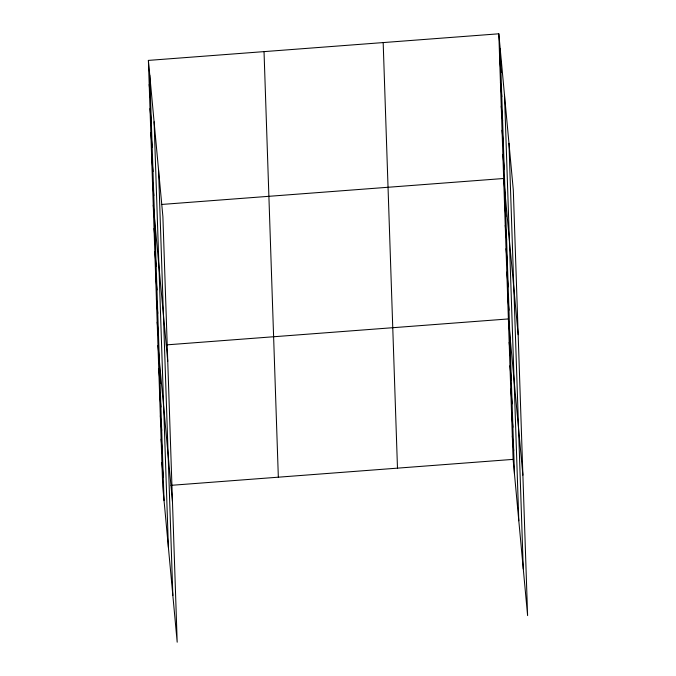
<?xml version="1.0" encoding="UTF-8"?>
<svg xmlns="http://www.w3.org/2000/svg" width="676" height="676" viewBox="0 0 676 676"><rect width="100%" height="100%" fill="white"/><g stroke="black" fill="none" stroke-linecap="round" stroke-linejoin="round"><path stroke-width="1.01" d="M148.39 60.401L162.891 216.624L177.188 642.2L162.696 485.968L148.39 60.401L498.812 33.8L513.304 190.032L527.61 615.599L513.109 459.376L498.812 33.8M161.589 204.456L503.671 178.498L518.162 334.721M166.313 344.895L508.394 318.937L522.886 475.16M171.028 485.334L513.109 459.376M499.623 57.916L500.984 72.594M500.434 82.033L501.795 96.71M501.246 106.149L502.606 120.827M502.057 130.265L503.417 144.943M502.86 154.381L504.228 169.059M504.457 201.904L505.825 216.582M505.251 225.311L506.611 239.988M506.037 248.717L507.397 263.395M506.823 272.124L508.183 286.801M507.608 295.53L508.969 310.208M509.18 342.343L510.541 357.021M509.966 365.75L511.326 380.427M510.752 389.156L512.112 403.834M511.538 412.563L512.898 427.24M512.323 435.969L513.692 450.647M149.202 84.517L150.562 99.195M150.013 108.633L151.373 123.311M150.824 132.741L152.184 147.427M151.635 156.857L152.996 171.535M152.446 180.974L153.807 195.651M153.258 205.09L167.749 361.322M154.043 228.496L155.404 243.174M154.829 251.903L156.19 266.581M155.615 275.309L156.976 289.987M156.401 298.716L157.761 313.394M157.187 322.122L158.547 336.8M157.973 345.529L172.473 501.761M158.767 368.935L160.127 383.613M159.553 392.342L160.913 407.02M160.339 415.748L161.699 430.426M161.125 439.155L162.485 453.833M161.91 462.561L163.271 477.239M508.969 143.32L523.275 568.888M504.507 95.189L518.805 520.765M500.172 48.478L514.478 474.053M383.174 42.58L397.48 468.147M264.029 51.621L278.335 477.197M158.556 169.913L172.853 595.488M154.086 121.79L168.392 547.357M149.751 75.078L164.057 500.646"/></g></svg>
